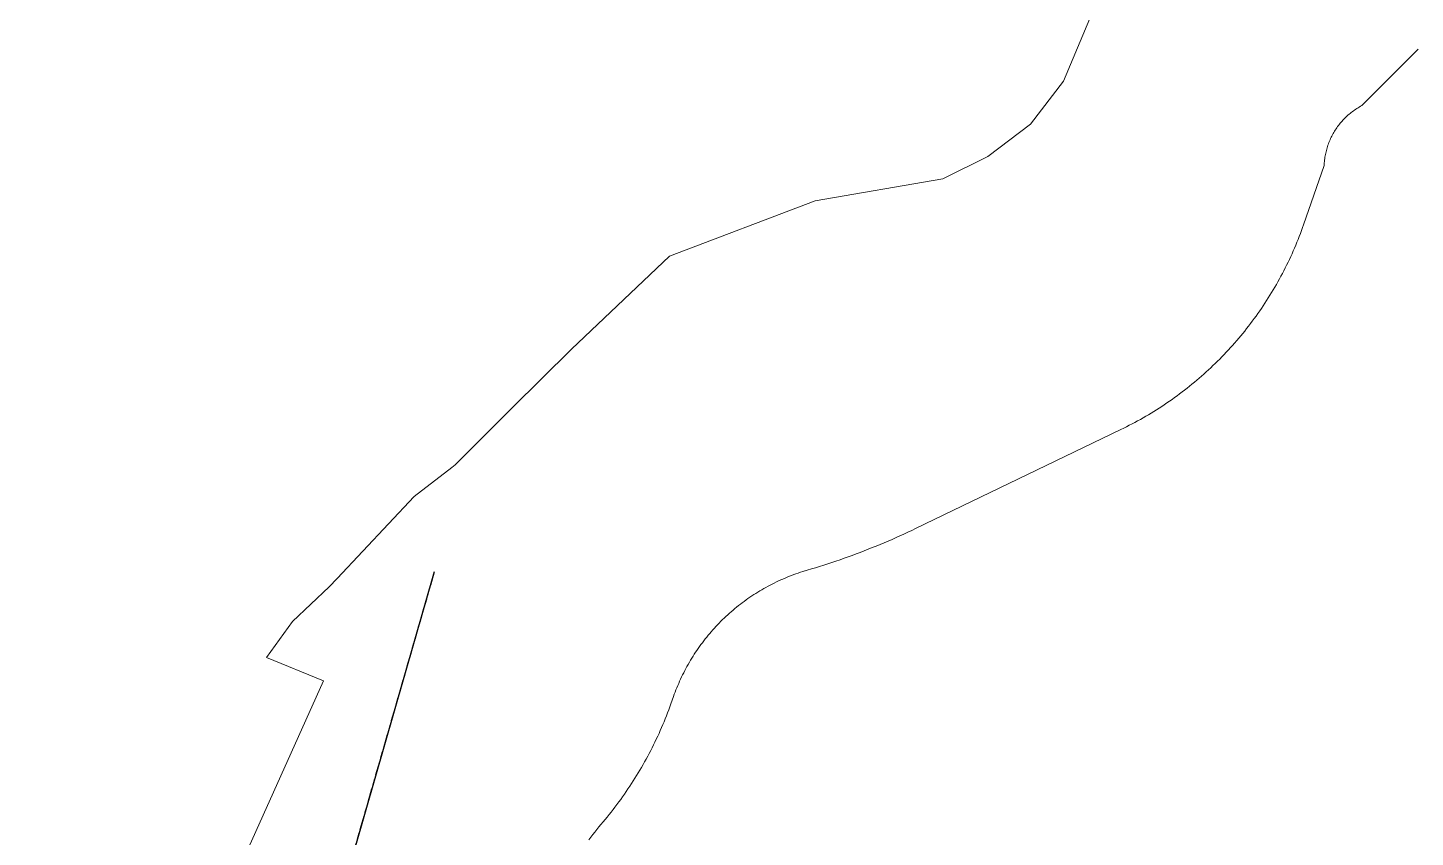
# Model space of a CAD drawing. Header units: metres. Extents: x -1 to 308408, y -2 to 6256973.
# Drawn here: x 306838.1 to 307240.3, y 6255486.2 to 6255720.9 of the extents above; entities that cross this region are included whole.
import ezdxf

# ---------------------------------------------------------------- set-up
doc = ezdxf.new("R2010")
doc.units = ezdxf.units.M
doc.linetypes.add('Cable Exist UG', pattern=[8.2, 4, -1.2, 1.8, -1.2])
doc.layers.add('Cadastre Land Parcels_SP_EXT', color=9, linetype='Continuous', lineweight=5)
doc.layers.add('Mains_HV_EXT', color=7, linetype='Continuous')
doc.layers.add('Mains_TR_EXT', color=7, linetype='Continuous')
doc.styles.get("Standard").update_dxf_attribs({"font": 'arial.ttf'})
doc.linetypes.add('Cable P UG', pattern='A,6,-0.5,["P",Standard,S=1.7,R=0,X=0.5,Y=-1],-2.9', length=9.4)

msp = doc.modelspace()

# ---------------------------------------------------------------- linework, layer by layer
at = {"layer": 'Cadastre Land Parcels_SP_EXT', "linetype": 'Continuous'}
for points in [[(306838.15, 6255340.67), (306923.82, 6255531.57), (306907.39, 6255538.33), (306914.87, 6255548.76), (306925.48, 6255558.74), (306927.8, 6255561.16), (306950.18, 6255584.94), (306961.09, 6255593.4), (306962.06, 6255594.14), (306978.46, 6255610.63), (306995.74, 6255627.65), (307024.18, 6255654.68), (307066.36, 6255670.72), (307103.38, 6255677.04), (307116.43, 6255683.56), (307128.79, 6255692.97), (307138.37, 6255705.37), (307155.68, 6255746.72)], [(307155.68, 6255746.72), (307138.37, 6255705.37), (307128.79, 6255692.97), (307116.43, 6255683.56), (307103.38, 6255677.04), (307066.36, 6255670.72), (307024.18, 6255654.68), (306995.74, 6255627.65), (306978.46, 6255610.63), (306962.06, 6255594.14), (306961.09, 6255593.4), (306950.18, 6255584.94), (306927.8, 6255561.16), (306925.48, 6255558.74), (306914.87, 6255548.76), (306907.39, 6255538.33), (306923.82, 6255531.57), (306838.15, 6255340.67)], [(307241.11, 6255714.64), (307224.77, 6255698.31), (307224.41, 6255698.12), (307224.06, 6255697.91), (307223.71, 6255697.71), (307223.37, 6255697.49), (307223.03, 6255697.27), (307222.7, 6255697.04), (307222.37, 6255696.81), (307222.04, 6255696.56), (307221.72, 6255696.32), (307221.4, 6255696.06), (307221.09, 6255695.8), (307220.79, 6255695.54), (307220.49, 6255695.26), (307220.19, 6255694.99), (307219.9, 6255694.7), (307219.62, 6255694.41), (307219.34, 6255694.12), (307219.07, 6255693.82), (307218.8, 6255693.51), (307218.55, 6255693.2), (307218.29, 6255692.89), (307218.04, 6255692.57), (307217.8, 6255692.24), (307217.57, 6255691.91), (307217.34, 6255691.58), (307217.12, 6255691.24), (307216.9, 6255690.89), (307216.69, 6255690.55), (307216.49, 6255690.2), (307216.3, 6255689.84), (307216.11, 6255689.48), (307215.93, 6255689.12), (307215.76, 6255688.75), (307215.59, 6255688.38), (307215.43, 6255688.01), (307215.28, 6255687.64), (307215.14, 6255687.26), (307215, 6255686.88), (307214.87, 6255686.49), (307214.75, 6255686.11), (307214.64, 6255685.72), (307214.53, 6255685.33), (307214.43, 6255684.93), (307214.34, 6255684.54), (307214.26, 6255684.14), (307214.18, 6255683.74), (307214.12, 6255683.35), (307214.06, 6255682.94), (307214, 6255682.54), (307213.96, 6255682.14), (307213.93, 6255681.74), (307213.9, 6255681.33), (307213.88, 6255680.93), (307207.92, 6255663.78), (307207.62, 6255662.93), (307207.31, 6255662.07), (307206.99, 6255661.22), (307206.67, 6255660.37), (307206.34, 6255659.53), (307206, 6255658.69), (307205.65, 6255657.85), (307205.3, 6255657.01), (307204.94, 6255656.18), (307204.57, 6255655.35), (307204.19, 6255654.53), (307203.81, 6255653.7), (307203.42, 6255652.88), (307203.02, 6255652.07), (307202.61, 6255651.26), (307202.2, 6255650.45), (307201.78, 6255649.64), (307201.36, 6255648.84), (307200.92, 6255648.04), (307200.48, 6255647.25), (307200.04, 6255646.46), (307199.58, 6255645.67), (307199.12, 6255644.89), (307198.65, 6255644.11), (307198.18, 6255643.34), (307197.7, 6255642.57), (307197.21, 6255641.8), (307196.72, 6255641.04), (307196.22, 6255640.28), (307195.71, 6255639.53), (307195.2, 6255638.78), (307194.67, 6255638.04), (307194.15, 6255637.3), (307193.61, 6255636.56), (307193.07, 6255635.83), (307192.53, 6255635.11), (307191.98, 6255634.39), (307191.42, 6255633.67), (307190.85, 6255632.96), (307190.28, 6255632.26), (307189.7, 6255631.56), (307189.12, 6255630.86), (307188.53, 6255630.17), (307187.93, 6255629.48), (307187.33, 6255628.8), (307186.73, 6255628.13), (307186.12, 6255627.46), (307185.5, 6255626.8), (307184.87, 6255626.14), (307184.25, 6255625.49), (307183.61, 6255624.84), (307182.97, 6255624.2), (307182.32, 6255623.56), (307181.67, 6255622.93), (307181.02, 6255622.31), (307180.35, 6255621.69), (307179.69, 6255621.08), (307179.01, 6255620.47), (307178.34, 6255619.87), (307177.65, 6255619.28), (307176.96, 6255618.69), (307176.27, 6255618.11), (307175.57, 6255617.53), (307174.87, 6255616.96), (307174.16, 6255616.39), (307173.44, 6255615.84), (307172.72, 6255615.28), (307172, 6255614.74), (307171.27, 6255614.2), (307170.54, 6255613.66), (307169.8, 6255613.14), (307169.06, 6255612.62), (307168.31, 6255612.1), (307167.56, 6255611.6), (307166.81, 6255611.1), (307166.05, 6255610.6), (307165.28, 6255610.11), (307164.51, 6255609.63), (307163.74, 6255609.16), (307162.97, 6255608.69), (307162.18, 6255608.23), (307161.4, 6255607.78), (307160.61, 6255607.33), (307159.82, 6255606.89), (307159.02, 6255606.46), (307158.22, 6255606.03), (307157.42, 6255605.61), (307156.61, 6255605.2), (307155.8, 6255604.8), (307154.98, 6255604.4), (307095.46, 6255575.68), (307094.34, 6255575.14), (307093.21, 6255574.61), (307092.08, 6255574.08), (307090.94, 6255573.57), (307089.81, 6255573.05), (307088.67, 6255572.55), (307087.52, 6255572.05), (307086.38, 6255571.56), (307085.23, 6255571.08), (307084.07, 6255570.6), (307082.92, 6255570.14), (307081.76, 6255569.67), (307080.6, 6255569.22), (307079.43, 6255568.77), (307078.27, 6255568.33), (307077.1, 6255567.9), (307075.92, 6255567.47), (307074.75, 6255567.05), (307073.57, 6255566.64), (307072.39, 6255566.24), (307071.21, 6255565.84), (307070.02, 6255565.45), (307068.84, 6255565.06), (307067.65, 6255564.69), (307066.46, 6255564.32), (307065.26, 6255563.96), (307064.06, 6255563.6), (307063.41, 6255563.41), (307062.76, 6255563.21), (307062.11, 6255563), (307061.46, 6255562.78), (307060.81, 6255562.55), (307060.17, 6255562.32), (307059.53, 6255562.08), (307058.89, 6255561.83), (307058.26, 6255561.57), (307057.63, 6255561.31), (307057, 6255561.04), (307056.37, 6255560.77), (307055.75, 6255560.48), (307055.14, 6255560.19), (307054.52, 6255559.89), (307053.91, 6255559.58), (307053.3, 6255559.27), (307052.7, 6255558.95), (307052.1, 6255558.62), (307051.5, 6255558.29), (307050.91, 6255557.95), (307050.32, 6255557.6), (307049.74, 6255557.24), (307049.16, 6255556.88), (307048.58, 6255556.51), (307048.01, 6255556.13), (307047.44, 6255555.75), (307046.88, 6255555.36), (307046.32, 6255554.97), (307045.77, 6255554.57), (307045.22, 6255554.16), (307044.68, 6255553.74), (307044.14, 6255553.32), (307043.61, 6255552.89), (307043.08, 6255552.46), (307042.56, 6255552.02), (307042.04, 6255551.57), (307041.52, 6255551.12), (307041.02, 6255550.66), (307040.51, 6255550.2), (307040.02, 6255549.73), (307039.52, 6255549.26), (307039.04, 6255548.78), (307038.56, 6255548.29), (307038.09, 6255547.8), (307037.62, 6255547.3), (307037.15, 6255546.8), (307036.7, 6255546.29), (307036.25, 6255545.77), (307035.8, 6255545.25), (307035.36, 6255544.73), (307034.93, 6255544.2), (307034.5, 6255543.66), (307034.08, 6255543.12), (307033.67, 6255542.58), (307033.26, 6255542.03), (307032.86, 6255541.48), (307032.47, 6255540.92), (307032.08, 6255540.36), (307031.7, 6255539.79), (307031.33, 6255539.22), (307030.96, 6255538.64), (307030.6, 6255538.06), (307030.24, 6255537.47), (307029.9, 6255536.89), (307029.56, 6255536.29), (307029.22, 6255535.7), (307028.9, 6255535.1), (307028.58, 6255534.49), (307028.26, 6255533.88), (307027.96, 6255533.27), (307027.66, 6255532.66), (307027.37, 6255532.04), (307027.09, 6255531.41), (307026.81, 6255530.79), (307026.54, 6255530.16), (307026.28, 6255529.53), (307026.03, 6255528.89), (307025.78, 6255528.26), (307025.54, 6255527.62), (307025.31, 6255526.97), (307024.56, 6255524.86), (307024.25, 6255523.99), (307023.93, 6255523.12), (307023.6, 6255522.26), (307023.26, 6255521.4), (307022.92, 6255520.54), (307022.57, 6255519.68), (307022.22, 6255518.83), (307021.85, 6255517.98), (307021.49, 6255517.14), (307021.11, 6255516.29), (307020.72, 6255515.45), (307020.33, 6255514.61), (307019.93, 6255513.78), (307019.53, 6255512.95), (307019.12, 6255512.12), (307018.7, 6255511.3), (307018.27, 6255510.48), (307017.84, 6255509.67), (307017.4, 6255508.85), (307016.95, 6255508.05), (307016.5, 6255507.24), (307016.04, 6255506.44), (307015.57, 6255505.64), (307015.1, 6255504.85), (307014.62, 6255504.06), (307014.13, 6255503.27), (307013.64, 6255502.49), (307013.14, 6255501.72), (307012.63, 6255500.95), (307012.12, 6255500.18), (307011.6, 6255499.41), (307011.07, 6255498.65), (307010.54, 6255497.9), (307010, 6255497.15), (307009.46, 6255496.4), (307008.91, 6255495.66), (307008.35, 6255494.92), (307007.79, 6255494.19), (307007.22, 6255493.46), (307006.64, 6255492.74), (307006.06, 6255492.02), (307005.48, 6255491.31), (307004.88, 6255490.6), (307004.27, 6255489.87), (307003.67, 6255489.14), (307003.07, 6255488.41), (307002.48, 6255487.67), (307001.9, 6255486.92), (307001.32, 6255486.17), (307000.75, 6255485.42)], [(307000.75, 6255485.42), (307001.32, 6255486.17), (307001.9, 6255486.92), (307002.48, 6255487.67), (307003.07, 6255488.41), (307003.67, 6255489.14), (307004.27, 6255489.87), (307004.88, 6255490.6), (307005.48, 6255491.31), (307006.06, 6255492.02), (307006.64, 6255492.74), (307007.22, 6255493.46), (307007.79, 6255494.19), (307008.35, 6255494.92), (307008.91, 6255495.66), (307009.46, 6255496.4), (307010, 6255497.15), (307010.54, 6255497.9), (307011.07, 6255498.65), (307011.6, 6255499.41), (307012.12, 6255500.18), (307012.63, 6255500.95), (307013.14, 6255501.72), (307013.64, 6255502.49), (307014.13, 6255503.27), (307014.62, 6255504.06), (307015.1, 6255504.85), (307015.57, 6255505.64), (307016.04, 6255506.44), (307016.5, 6255507.24), (307016.95, 6255508.05), (307017.4, 6255508.85), (307017.84, 6255509.67), (307018.27, 6255510.48), (307018.7, 6255511.3), (307019.12, 6255512.12), (307019.53, 6255512.95), (307019.93, 6255513.78), (307020.33, 6255514.61), (307020.72, 6255515.45), (307021.11, 6255516.29), (307021.49, 6255517.14), (307021.85, 6255517.98), (307022.22, 6255518.83), (307022.57, 6255519.68), (307022.92, 6255520.54), (307023.26, 6255521.4), (307023.6, 6255522.26), (307023.93, 6255523.12), (307024.25, 6255523.99), (307024.56, 6255524.86), (307025.31, 6255526.97), (307025.54, 6255527.62), (307025.78, 6255528.26), (307026.03, 6255528.89), (307026.28, 6255529.53), (307026.54, 6255530.16), (307026.81, 6255530.79), (307027.09, 6255531.41), (307027.37, 6255532.04), (307027.66, 6255532.66), (307027.96, 6255533.27), (307028.26, 6255533.88), (307028.58, 6255534.49), (307028.9, 6255535.1), (307029.22, 6255535.7), (307029.56, 6255536.29), (307029.9, 6255536.89), (307030.24, 6255537.47), (307030.6, 6255538.06), (307030.96, 6255538.64), (307031.33, 6255539.22), (307031.7, 6255539.79), (307032.08, 6255540.36), (307032.47, 6255540.92), (307032.86, 6255541.48), (307033.26, 6255542.03), (307033.67, 6255542.58), (307034.08, 6255543.12), (307034.5, 6255543.66), (307034.93, 6255544.2), (307035.36, 6255544.73), (307035.8, 6255545.25), (307036.25, 6255545.77), (307036.7, 6255546.29), (307037.15, 6255546.8), (307037.62, 6255547.3), (307038.09, 6255547.8), (307038.56, 6255548.29), (307039.04, 6255548.78), (307039.52, 6255549.26), (307040.02, 6255549.73), (307040.51, 6255550.2), (307041.02, 6255550.66), (307041.52, 6255551.12), (307042.04, 6255551.57), (307042.56, 6255552.02), (307043.08, 6255552.46), (307043.61, 6255552.89), (307044.14, 6255553.32), (307044.68, 6255553.74), (307045.22, 6255554.16), (307045.77, 6255554.57), (307046.32, 6255554.97), (307046.88, 6255555.36), (307047.44, 6255555.75), (307048.01, 6255556.13), (307048.58, 6255556.51), (307049.16, 6255556.88), (307049.74, 6255557.24), (307050.32, 6255557.6), (307050.91, 6255557.95), (307051.5, 6255558.29), (307052.1, 6255558.62), (307052.7, 6255558.95), (307053.3, 6255559.27), (307053.91, 6255559.58), (307054.52, 6255559.89), (307055.14, 6255560.19), (307055.75, 6255560.48), (307056.37, 6255560.77), (307057, 6255561.04), (307057.63, 6255561.31), (307058.26, 6255561.57), (307058.89, 6255561.83), (307059.53, 6255562.08), (307060.17, 6255562.32), (307060.81, 6255562.55), (307061.46, 6255562.78), (307062.11, 6255563), (307062.76, 6255563.21), (307063.41, 6255563.41), (307063.46, 6255563.42), (307064.06, 6255563.6), (307065.26, 6255563.96), (307066.46, 6255564.32), (307067.65, 6255564.69), (307068.84, 6255565.06), (307070.02, 6255565.45), (307071.21, 6255565.84), (307072.39, 6255566.24), (307073.57, 6255566.64), (307074.75, 6255567.05), (307075.92, 6255567.47), (307077.1, 6255567.9), (307078.27, 6255568.33), (307079.43, 6255568.77), (307080.6, 6255569.22), (307081.76, 6255569.67), (307082.92, 6255570.14), (307084.07, 6255570.6), (307085.23, 6255571.08), (307086.38, 6255571.56), (307087.52, 6255572.05), (307088.67, 6255572.55), (307089.81, 6255573.05), (307090.94, 6255573.57), (307092.08, 6255574.08), (307093.21, 6255574.61), (307094.34, 6255575.14), (307095.46, 6255575.68), (307154.98, 6255604.4), (307155.8, 6255604.8), (307156.61, 6255605.2), (307157.42, 6255605.61), (307158.22, 6255606.03), (307159.02, 6255606.46), (307159.82, 6255606.89), (307160.61, 6255607.33), (307161.4, 6255607.78), (307162.18, 6255608.23), (307162.97, 6255608.69), (307163.74, 6255609.16), (307164.51, 6255609.63), (307165.28, 6255610.11), (307166.05, 6255610.6), (307166.81, 6255611.1), (307167.56, 6255611.6), (307168.31, 6255612.1), (307169.06, 6255612.62), (307169.8, 6255613.14), (307170.54, 6255613.66), (307171.27, 6255614.2), (307172, 6255614.74), (307172.72, 6255615.28), (307173.44, 6255615.84), (307174.16, 6255616.39), (307174.87, 6255616.96), (307175.57, 6255617.53), (307176.27, 6255618.11), (307176.96, 6255618.69), (307177.65, 6255619.28), (307178.34, 6255619.87), (307179.01, 6255620.47), (307179.69, 6255621.08), (307180.35, 6255621.69), (307181.02, 6255622.31), (307181.67, 6255622.93), (307182.32, 6255623.56), (307182.97, 6255624.2), (307183.61, 6255624.84), (307184.25, 6255625.49), (307184.87, 6255626.14), (307185.5, 6255626.8), (307186.12, 6255627.46), (307186.73, 6255628.13), (307187.33, 6255628.8), (307187.93, 6255629.48), (307188.53, 6255630.17), (307189.12, 6255630.86), (307189.7, 6255631.56), (307190.28, 6255632.26), (307190.85, 6255632.96), (307191.42, 6255633.67), (307191.98, 6255634.39), (307192.53, 6255635.11), (307193.07, 6255635.83), (307193.61, 6255636.56), (307194.15, 6255637.3), (307194.67, 6255638.04), (307195.2, 6255638.78), (307195.71, 6255639.53), (307196.22, 6255640.28), (307196.72, 6255641.04), (307197.21, 6255641.8), (307197.7, 6255642.57), (307198.18, 6255643.34), (307198.65, 6255644.11), (307199.12, 6255644.89), (307199.58, 6255645.67), (307200.04, 6255646.46), (307200.48, 6255647.25), (307200.92, 6255648.04), (307201.36, 6255648.84), (307201.78, 6255649.64), (307202.2, 6255650.45), (307202.61, 6255651.26), (307203.02, 6255652.07), (307203.42, 6255652.88), (307203.81, 6255653.7), (307204.19, 6255654.53), (307204.57, 6255655.35), (307204.94, 6255656.18), (307205.3, 6255657.01), (307205.65, 6255657.85), (307206, 6255658.69), (307206.34, 6255659.53), (307206.67, 6255660.37), (307206.99, 6255661.22), (307207.31, 6255662.07), (307207.62, 6255662.93), (307207.92, 6255663.78), (307213.88, 6255680.93), (307213.9, 6255681.33), (307213.93, 6255681.74), (307213.96, 6255682.14), (307214, 6255682.54), (307214.06, 6255682.94), (307214.12, 6255683.35), (307214.18, 6255683.74), (307214.26, 6255684.14), (307214.34, 6255684.54), (307214.43, 6255684.93), (307214.53, 6255685.33), (307214.64, 6255685.72), (307214.75, 6255686.11), (307214.87, 6255686.49), (307215, 6255686.88), (307215.14, 6255687.26), (307215.28, 6255687.64), (307215.43, 6255688.01), (307215.59, 6255688.38), (307215.76, 6255688.75), (307215.93, 6255689.12), (307216.11, 6255689.48), (307216.3, 6255689.84), (307216.49, 6255690.2), (307216.69, 6255690.55), (307216.9, 6255690.89), (307217.12, 6255691.24), (307217.34, 6255691.58), (307217.57, 6255691.91), (307217.8, 6255692.24), (307218.04, 6255692.57), (307218.29, 6255692.89), (307218.55, 6255693.2), (307218.8, 6255693.51), (307219.07, 6255693.82), (307219.34, 6255694.12), (307219.62, 6255694.41), (307219.9, 6255694.7), (307220.19, 6255694.99), (307220.49, 6255695.26), (307220.79, 6255695.54), (307221.09, 6255695.8), (307221.4, 6255696.06), (307221.72, 6255696.32), (307222.04, 6255696.56), (307222.37, 6255696.81), (307222.7, 6255697.04), (307223.03, 6255697.27), (307223.37, 6255697.49), (307223.71, 6255697.71), (307224.06, 6255697.91), (307224.41, 6255698.12), (307224.77, 6255698.31), (307241.11, 6255714.64)]]:
    msp.add_lwpolyline(points, dxfattribs=at)
at = {"layer": 'Mains_HV_EXT', "linetype": 'Cable P UG'}
msp.add_lwpolyline([(306955.96, 6255563.13), (306932.91, 6255483.03), (306853.69, 6255341.25), (306862.61, 6255303.92), (306854.91, 6255219.86)], dxfattribs=at)
at = {"layer": 'Mains_TR_EXT', "linetype": 'Cable Exist UG'}
msp.add_lwpolyline([(306955.96, 6255563.13), (306932.91, 6255483.03), (306853.69, 6255341.25), (306862.61, 6255303.92), (306854.91, 6255219.86)], dxfattribs=at)

doc.saveas('drawing.dxf')
